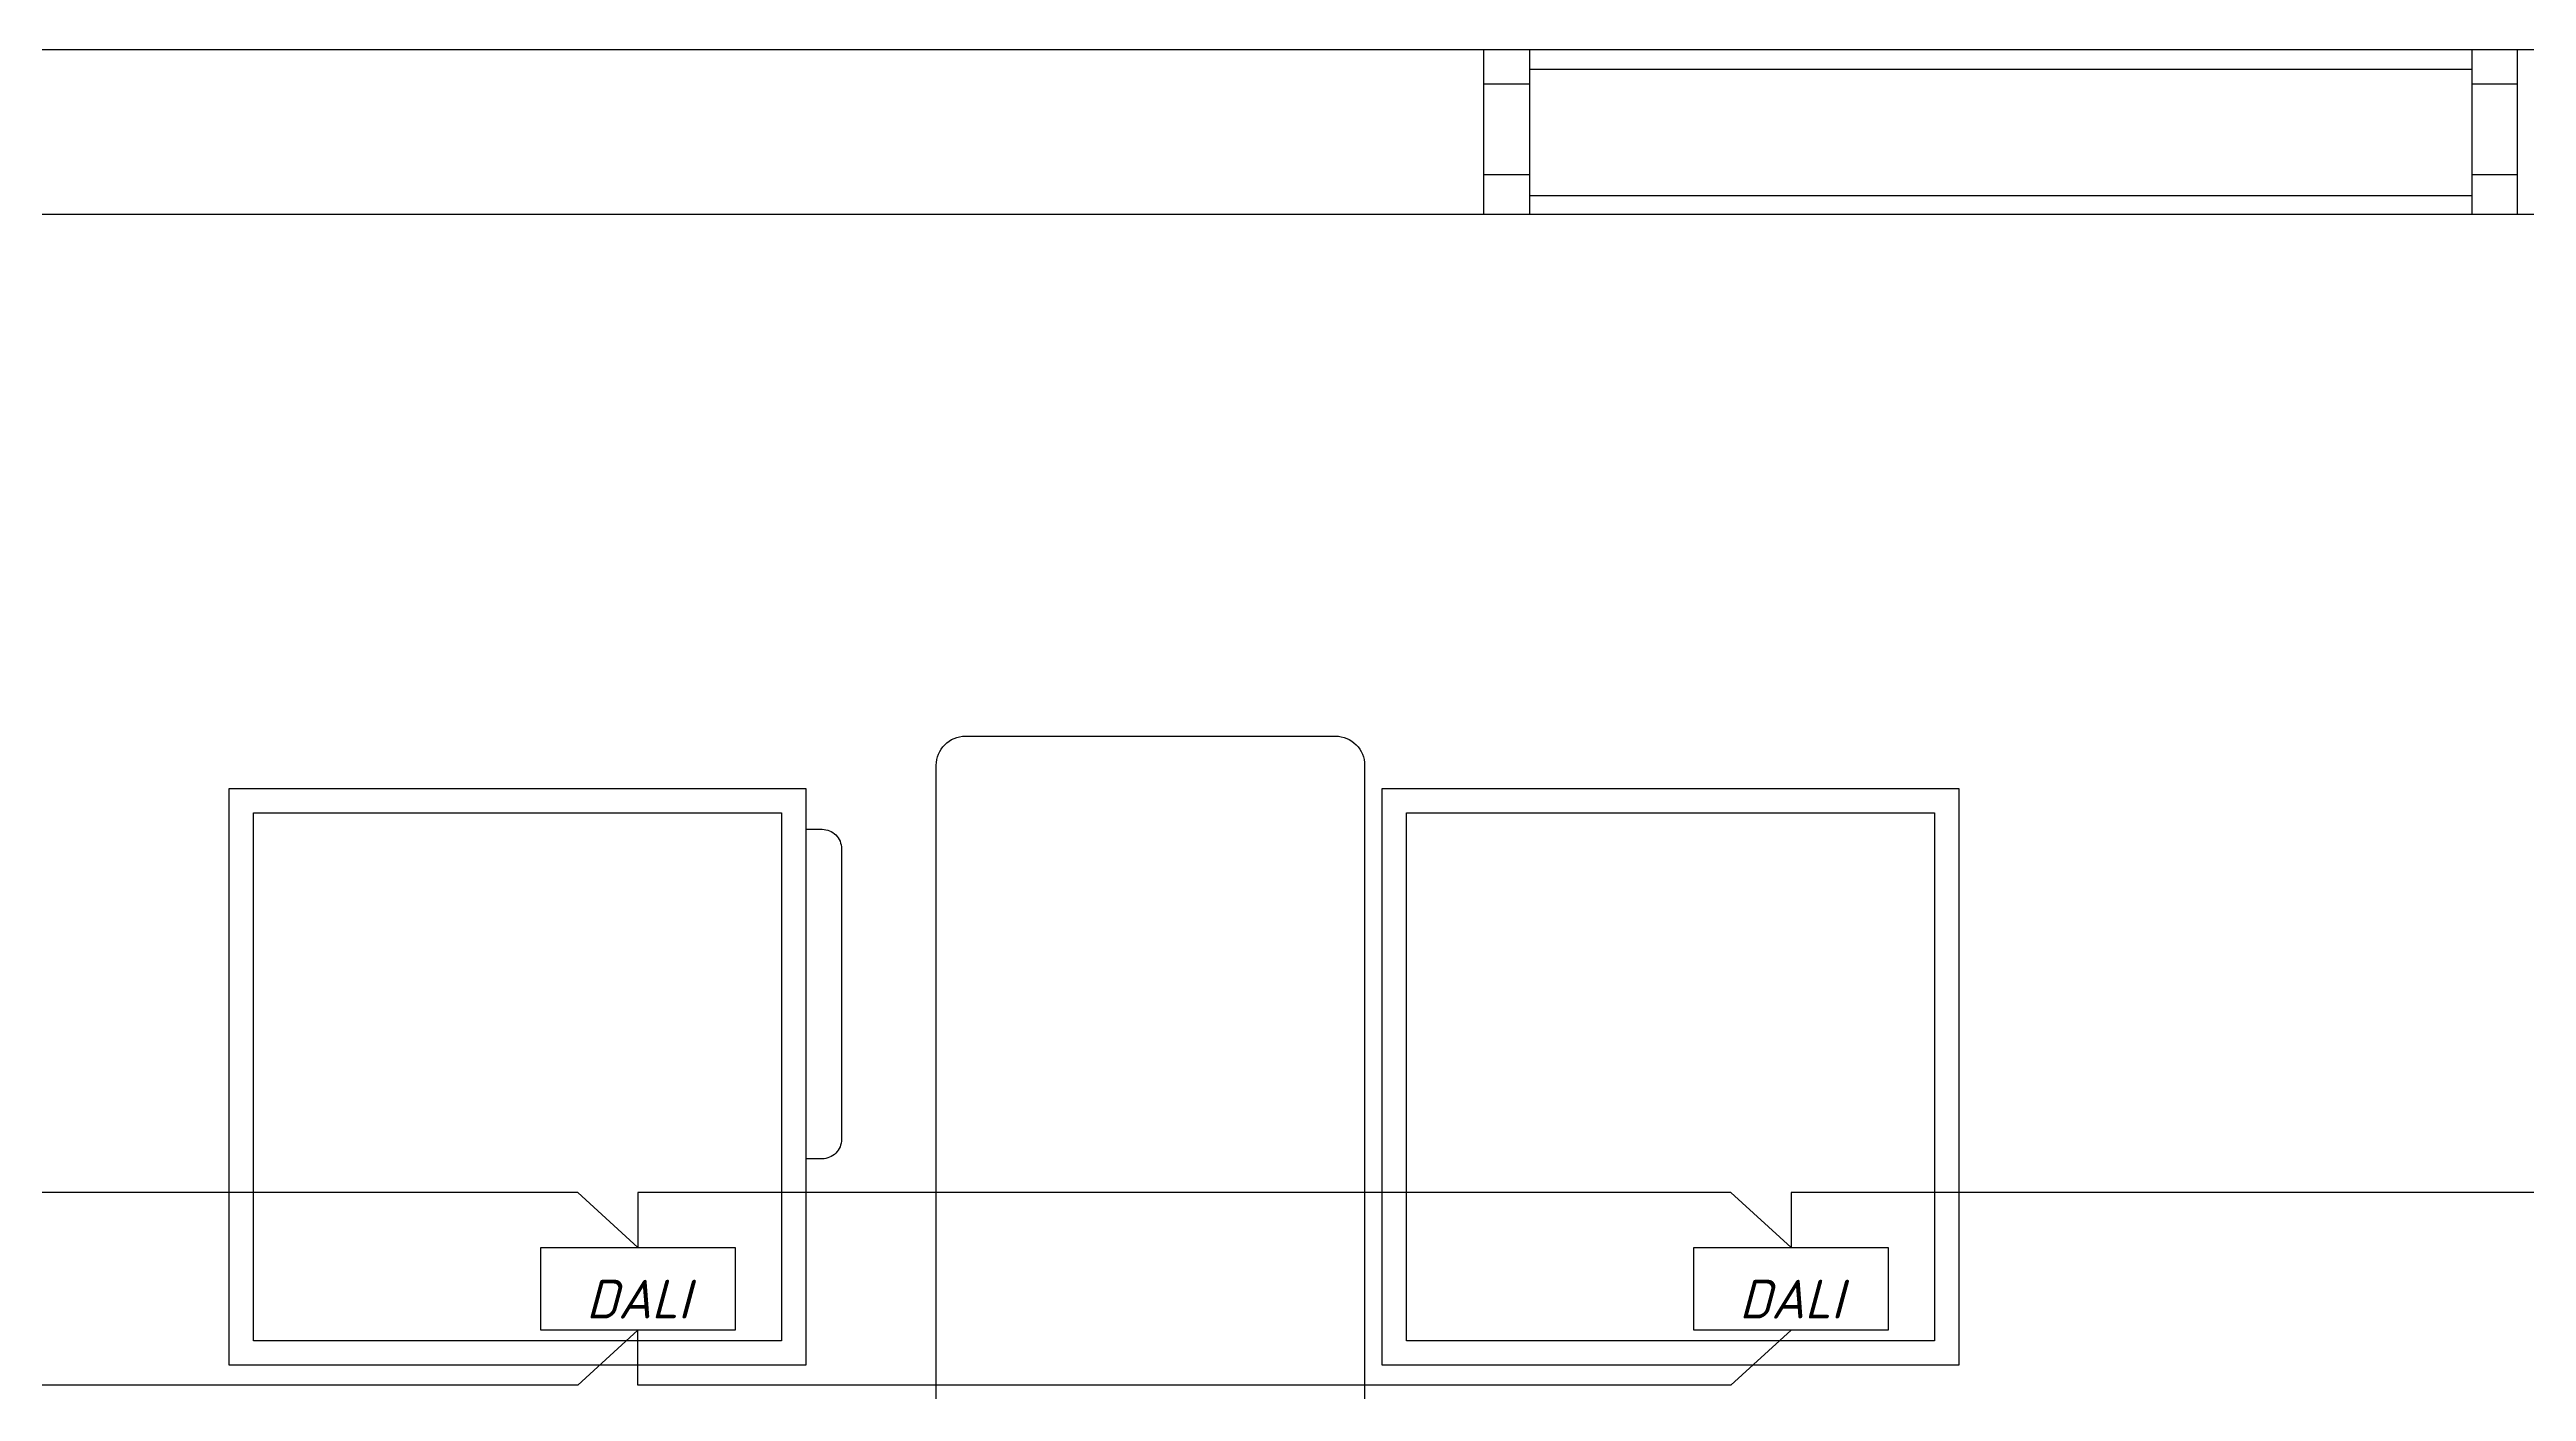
# Model space of a CAD drawing. Header units: millimetres. Extents: x -4896 to 62463, y -11301 to 6998.
# Drawn here: x 49303 to 51859, y 2327 to 3712 of the extents above; entities that cross this region are included whole.
import ezdxf

# ---------------------------------------------------------------- set-up
doc = ezdxf.new("R2010")
doc.units = ezdxf.units.MM
doc.layers.add('Рамка', color=250, linetype='Continuous')
doc.styles.add('Мой новый', font='isocpeur.ttf', dxfattribs={"width": 0.955, "oblique": 15})

# ---------------------------------------------------------------- blocks, each defined once
blk = doc.blocks.new('DALI_CF')
at = {"layer": 'Рамка', "color": 215, "true_color": 0xa953a0}
blk.add_lwpolyline([(-100.2, 42.7), (100.2, 42.7), (100.2, -42.7), (-100.2, -42.7)], close=True, dxfattribs=at)
at = {"layer": 'Рамка', "color": 215, "true_color": 0xa953a0, "insert": (-100.2, 42.7), "char_height": 4, "width": 200.467, "attachment_point": 1, "style": 'Мой новый'}
blk.add_mtext('\\pxqc;\\P\\P\\P\\P\\P{\\H10x;DALI}', dxfattribs=at)

msp = doc.modelspace()

# ---------------------------------------------------------------- linework, layer by layer
at = {"layer": 'Рамка', "color": 4}
for p, q in [((50782.9, 3542.1), (50782.9, 3712.1)), ((50830.3, 3542.1), (50830.3, 3712.1)), ((51849.7, 3542.1), (51849.7, 3712.1)), ((50830.3, 3691.8), (51802.3, 3691.8)), ((50782.9, 3676.6), (50830.3, 3676.6)), ((51802.3, 3676.6), (51849.7, 3676.6)), ((50782.9, 3583.1), (50830.3, 3583.1)), ((51802.3, 3583.1), (51849.7, 3583.1)), ((50830.3, 3561.5), (51802.3, 3561.5))]:
    msp.add_line(p, q, dxfattribs=at)
at = {"layer": 'Рамка'}
for points in [[(50776.1, -1338.7), (44331.8, -1338.7), (44331.8, 3712.1), (53349.4, 3712.1), (53349.4, -1338.7), (51792.1, -1338.7)], [(50776.1, -1168.7), (44501.8, -1168.7), (44501.8, 3542.1), (53179.4, 3542.1), (53179.4, -1168.7), (51792.1, -1168.7)]]:
    msp.add_lwpolyline(points, dxfattribs=at)
at = {"layer": 'Рамка', "color": 4}
msp.add_lwpolyline([(51802.3, 3712.1), (51802.3, 3542.1)], dxfattribs=at)
at = {"layer": 'Рамка', "color": 241, "true_color": 0xf7abae}
msp.add_lwpolyline([(50247.7, 3003.5), (50629.8, 3003.5, -0.414214), (50659.8, 2973.5), (50659.8, 1833.5, -0.414214), (50629.8, 1803.5), (50247.7, 1803.5, -0.414214), (50217.7, 1833.5), (50217.7, 2973.5, -0.414214)], format="xyb", close=True, dxfattribs=at)
at = {"layer": 'Рамка'}
for points in [[(49488, 2949.4), (50083, 2949.4), (50083, 2354.4), (49488, 2354.4)], [(50678, 2949.4), (51273, 2949.4), (51273, 2354.4), (50678, 2354.4)], [(49513, 2924.4), (50058, 2924.4), (50058, 2379.4), (49513, 2379.4)], [(50703, 2924.4), (51248, 2924.4), (51248, 2379.4), (50703, 2379.4)]]:
    msp.add_lwpolyline(points, close=True, dxfattribs=at)
at = {"layer": 'Рамка', "color": 241, "true_color": 0xf7abae}
msp.add_lwpolyline([(50083, 2907.4), (50099.9, 2907.4, -0.414214), (50119.9, 2887.4), (50119.9, 2587.4, -0.414214), (50099.9, 2567.4), (50083, 2567.4)], format="xyb", dxfattribs=at)
at = {"layer": 'Рамка', "color": 3}
for points in [[(49909.9, 2475.9), (49847.7, 2532.5), (48719.9, 2532.5), (48719.9, 2475.9)], [(51099.9, 2475.9), (51037.7, 2532.5), (49909.9, 2532.5), (49909.9, 2475.9)], [(52289.9, 2475.9), (52227.7, 2532.5), (51099.9, 2532.5), (51099.9, 2475.9)]]:
    msp.add_lwpolyline(points, dxfattribs=at)
at = {"layer": 'Рамка', "color": 1}
for points in [[(49909.9, 2390.5), (49847.7, 2333.9), (48719.9, 2333.9), (48719.9, 2390.5)], [(51099.9, 2390.5), (51037.7, 2333.9), (49909.9, 2333.9), (49909.9, 2390.5)]]:
    msp.add_lwpolyline(points, dxfattribs=at)

# ---------------------------------------------------------------- block references
at = {"layer": 'Рамка', "color": 30, "true_color": 0xf8991e}
for p in [(49909.9, 2433.2), (51099.9, 2433.2)]:
    msp.add_blockref('DALI_CF', p, dxfattribs=at)

doc.saveas('drawing.dxf')
